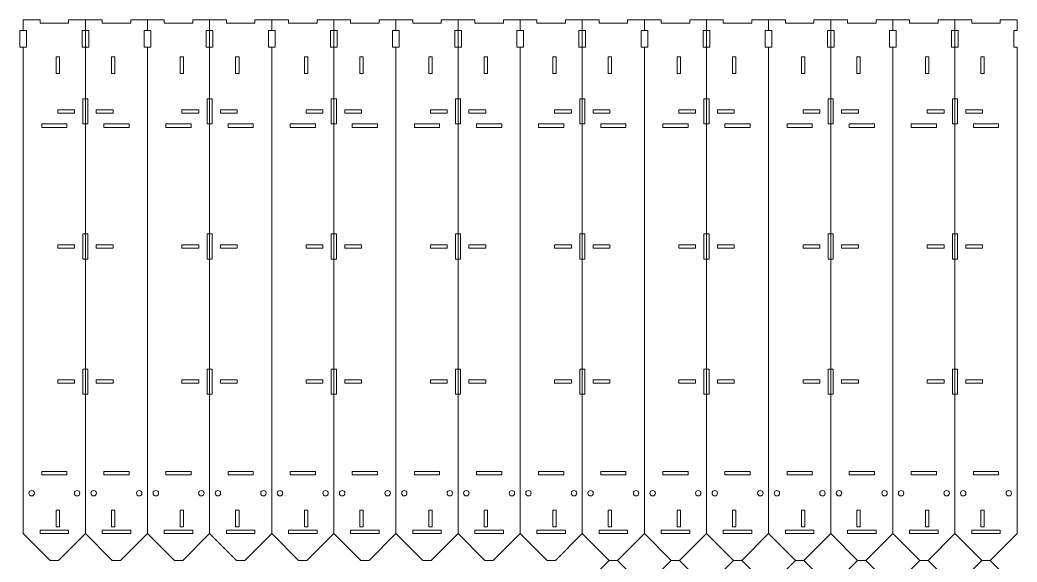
# Model space of a CAD drawing. Header units: millimetres. Extents: x -296 to 298, y -481 to 483.
# Drawn here: x -296 to 298, y 160 to 483 of the extents above; entities that cross this region are included whole.
import ezdxf

# ---------------------------------------------------------------- set-up
doc = ezdxf.new("R2010")
doc.units = ezdxf.units.MM
doc.header["$MEASUREMENT"] = 0
doc.layers.add('Layer 1', color=7, linetype='Continuous')

msp = doc.modelspace()

# ---------------------------------------------------------------- linework, layer by layer
at = {"layer": 'Layer 1', "lineweight": 9}
for points in [[(-293.6954, 482.9747), (-293.6954, 476.7247), (-295.6954, 476.7247), (-295.6954, 466.7247), (-293.6954, 466.7247)], [(282.3046, 160.9747), (298.3046, 176.9747), (298.3046, 466.7247), (296.3046, 466.7247), (296.3046, 476.7247), (298.3046, 476.7247), (298.3046, 482.9747), (288.3046, 482.9747), (288.3046, 480.9747), (271.3046, 480.9747), (271.3046, 482.9747), (261.3046, 482.9747), (251.3046, 482.9747), (251.3046, 480.9747), (234.3046, 480.9747), (234.3046, 482.9747), (224.3046, 482.9747), (214.3046, 482.9747), (214.3046, 480.9747), (197.3046, 480.9747), (197.3046, 482.9747), (187.3046, 482.9747), (177.3046, 482.9747), (177.3046, 480.9747), (160.3046, 480.9747), (160.3046, 482.9747), (150.3046, 482.9747), (140.3046, 482.9747), (140.3046, 480.9747), (123.3046, 480.9747), (123.3046, 482.9747), (113.3046, 482.9747), (103.3046, 482.9747), (103.3046, 480.9747), (86.3046, 480.9747), (86.3046, 482.9747), (76.3046, 482.9747), (66.3046, 482.9747), (66.3046, 480.9747), (49.3046, 480.9747), (49.3046, 482.9747), (39.3046, 482.9747), (29.3046, 482.9747), (29.3046, 480.9747), (12.3046, 480.9747), (12.3046, 482.9747), (2.3046, 482.9747), (-7.6954, 482.9747), (-7.6954, 480.9747), (-24.6954, 480.9747), (-24.6954, 482.9747), (-34.6954, 482.9747), (-44.6954, 482.9747), (-44.6954, 480.9747), (-61.6954, 480.9747), (-61.6954, 482.9747), (-71.6954, 482.9747), (-81.6954, 482.9747), (-81.6954, 480.9747), (-98.6954, 480.9747), (-98.6954, 482.9747), (-108.6954, 482.9747), (-118.6954, 482.9747), (-118.6954, 480.9747), (-135.6954, 480.9747), (-135.6954, 482.9747), (-145.6954, 482.9747), (-155.6954, 482.9747), (-155.6954, 480.9747), (-172.6954, 480.9747), (-172.6954, 482.9747), (-182.6954, 482.9747), (-192.6954, 482.9747), (-192.6954, 480.9747), (-209.6954, 480.9747), (-209.6954, 482.9747), (-219.6954, 482.9747), (-229.6954, 482.9747), (-229.6954, 480.9747), (-246.6954, 480.9747), (-246.6954, 482.9747), (-256.6954, 482.9747), (-266.6954, 482.9747), (-266.6954, 480.9747), (-283.6954, 480.9747), (-283.6954, 482.9747), (-293.6954, 482.9747), (-293.6954, 476.7247), (-291.6954, 476.7247), (-291.6954, 466.7247), (-293.6954, 466.7247), (-293.6954, 176.9747), (-277.6954, 160.9747), (-272.6954, 160.9747), (-256.6954, 176.9747), (-240.6954, 160.9747), (-235.6954, 160.9747), (-219.6954, 176.9747), (-203.6954, 160.9747), (-198.6954, 160.9747), (-182.6954, 176.9747), (-166.6954, 160.9747), (-161.6954, 160.9747), (-145.6954, 176.9747), (-129.6954, 160.9747), (-124.6954, 160.9747), (-108.6954, 176.9747), (-92.6954, 160.9747), (-87.6954, 160.9747), (-71.6954, 176.9747), (-55.6954, 160.9747), (-50.6954, 160.9747), (-34.6954, 176.9747), (-18.6954, 160.9747), (-13.6954, 160.9747), (2.3046, 176.9747), (18.3046, 160.9747), (23.3046, 160.9747), (39.3046, 176.9747), (55.3046, 160.9747)], [(-219.6954, 482.9747), (-219.6954, 476.7247), (-217.6954, 476.7247), (-217.6954, 466.7247), (-219.6954, 466.7247), (-219.6954, 176.9747)], [(-145.6954, 482.9747), (-145.6954, 476.7247), (-143.6954, 476.7247), (-143.6954, 466.7247), (-145.6954, 466.7247), (-145.6954, 176.9747)], [(-71.6954, 482.9747), (-71.6954, 476.7247), (-69.6954, 476.7247), (-69.6954, 466.7247), (-71.6954, 466.7247), (-71.6954, 176.9747)], [(2.3046, 482.9747), (2.3046, 476.7247), (4.3046, 476.7247), (4.3046, 466.7247), (2.3046, 466.7247), (2.3046, 176.9747)], [(76.3046, 482.9747), (76.3046, 476.7247), (78.3046, 476.7247), (78.3046, 466.7247), (76.3046, 466.7247), (76.3046, 176.9747)], [(150.3046, 482.9747), (150.3046, 476.7247), (152.3046, 476.7247), (152.3046, 466.7247), (150.3046, 466.7247), (150.3046, 176.9747)], [(224.3046, 482.9747), (224.3046, 476.7247), (226.3046, 476.7247), (226.3046, 466.7247), (224.3046, 466.7247), (224.3046, 176.9747)], [(92.3046, 160.9747), (76.3046, 176.9747), (60.3046, 160.9747)], [(97.3046, 160.9747), (113.3046, 176.9747), (129.3046, 160.9747)], [(166.3046, 160.9747), (150.3046, 176.9747), (134.3046, 160.9747)], [(171.3046, 160.9747), (187.3046, 176.9747), (203.3046, 160.9747)], [(240.3046, 160.9747), (224.3046, 176.9747), (208.3046, 160.9747)], [(245.3046, 160.9747), (261.3046, 176.9747), (277.3046, 160.9747)], [(39.3046, 144.9747), (55.3046, 160.9747), (60.3046, 160.9747), (76.3046, 144.9747), (92.3046, 160.9747), (97.3046, 160.9747), (113.3046, 144.9747), (129.3046, 160.9747), (134.3046, 160.9747), (150.3046, 144.9747), (166.3046, 160.9747), (171.3046, 160.9747), (187.3046, 144.9747), (203.3046, 160.9747), (208.3046, 160.9747), (224.3046, 144.9747), (240.3046, 160.9747), (245.3046, 160.9747), (261.3046, 144.9747), (277.3046, 160.9747), (282.3046, 160.9747), (298.3046, 144.9747)]]:
    msp.add_lwpolyline(points, dxfattribs=at)
at = {"layer": 'Layer 1', "color": 250, "lineweight": 18}
for points in [[(-256.6954, 176.9747), (-256.6954, 482.9747)], [(-182.6954, 176.9747), (-182.6954, 482.9747)], [(-108.6954, 176.9747), (-108.6954, 482.9747)], [(-34.6954, 176.9747), (-34.6954, 482.9747)], [(39.3046, 176.9747), (39.3046, 482.9747)], [(113.3046, 176.9747), (113.3046, 482.9747)], [(187.3046, 176.9747), (187.3046, 482.9747)], [(261.3046, 176.9747), (261.3046, 482.9747)]]:
    msp.add_lwpolyline(points, dxfattribs=at)
at = {"layer": 'Layer 1', "color": 240, "lineweight": 9}
for points in [[(-254.6954, 466.7247), (-254.6954, 476.7247), (-256.6954, 476.7247), (-258.6954, 476.7247), (-258.6954, 466.7247), (-256.6954, 466.7247), (-254.6954, 466.7247)], [(-219.6954, 476.7247), (-221.6954, 476.7247), (-221.6954, 466.7247), (-219.6954, 466.7247)], [(-180.6954, 466.7247), (-180.6954, 476.7247), (-182.6954, 476.7247), (-184.6954, 476.7247), (-184.6954, 466.7247), (-182.6954, 466.7247), (-180.6954, 466.7247)], [(-145.6954, 476.7247), (-147.6954, 476.7247), (-147.6954, 466.7247), (-145.6954, 466.7247)], [(-106.6954, 466.7247), (-106.6954, 476.7247), (-108.6954, 476.7247), (-110.6954, 476.7247), (-110.6954, 466.7247), (-108.6954, 466.7247), (-106.6954, 466.7247)], [(-71.6954, 476.7247), (-73.6954, 476.7247), (-73.6954, 466.7247), (-71.6954, 466.7247)], [(-32.6954, 466.7247), (-32.6954, 476.7247), (-34.6954, 476.7247), (-36.6954, 476.7247), (-36.6954, 466.7247), (-34.6954, 466.7247), (-32.6954, 466.7247)], [(2.3046, 476.7247), (0.3046, 476.7247), (0.3046, 466.7247), (2.3046, 466.7247)], [(41.3046, 466.7247), (41.3046, 476.7247), (39.3046, 476.7247), (37.3046, 476.7247), (37.3046, 466.7247), (39.3046, 466.7247), (41.3046, 466.7247)], [(76.3046, 476.7247), (74.3046, 476.7247), (74.3046, 466.7247), (76.3046, 466.7247)], [(115.3046, 466.7247), (115.3046, 476.7247), (113.3046, 476.7247), (111.3046, 476.7247), (111.3046, 466.7247), (113.3046, 466.7247), (115.3046, 466.7247)], [(150.3046, 476.7247), (148.3046, 476.7247), (148.3046, 466.7247), (150.3046, 466.7247)], [(189.3046, 466.7247), (189.3046, 476.7247), (187.3046, 476.7247), (185.3046, 476.7247), (185.3046, 466.7247), (187.3046, 466.7247), (189.3046, 466.7247)], [(224.3046, 476.7247), (222.3046, 476.7247), (222.3046, 466.7247), (224.3046, 466.7247)], [(263.3046, 466.7247), (263.3046, 476.7247), (261.3046, 476.7247), (259.3046, 476.7247), (259.3046, 466.7247), (261.3046, 466.7247), (263.3046, 466.7247)], [(-274.1954, 450.9747), (-274.1954, 460.9747), (-272.1954, 460.9747), (-272.1954, 450.9747), (-274.1954, 450.9747)], [(-239.1954, 450.9747), (-239.1954, 460.9747), (-241.1954, 460.9747), (-241.1954, 450.9747), (-239.1954, 450.9747)], [(-200.1954, 450.9747), (-200.1954, 460.9747), (-198.1954, 460.9747), (-198.1954, 450.9747), (-200.1954, 450.9747)], [(-165.1954, 450.9747), (-165.1954, 460.9747), (-167.1954, 460.9747), (-167.1954, 450.9747), (-165.1954, 450.9747)], [(-126.1954, 450.9747), (-126.1954, 460.9747), (-124.1954, 460.9747), (-124.1954, 450.9747), (-126.1954, 450.9747)], [(-91.1954, 450.9747), (-91.1954, 460.9747), (-93.1954, 460.9747), (-93.1954, 450.9747), (-91.1954, 450.9747)], [(-52.1954, 450.9747), (-52.1954, 460.9747), (-50.1954, 460.9747), (-50.1954, 450.9747), (-52.1954, 450.9747)], [(-17.1954, 450.9747), (-17.1954, 460.9747), (-19.1954, 460.9747), (-19.1954, 450.9747), (-17.1954, 450.9747)], [(21.8046, 450.9747), (21.8046, 460.9747), (23.8046, 460.9747), (23.8046, 450.9747), (21.8046, 450.9747)], [(56.8046, 450.9747), (56.8046, 460.9747), (54.8046, 460.9747), (54.8046, 450.9747), (56.8046, 450.9747)], [(95.8046, 450.9747), (95.8046, 460.9747), (97.8046, 460.9747), (97.8046, 450.9747), (95.8046, 450.9747)], [(130.8046, 450.9747), (130.8046, 460.9747), (128.8046, 460.9747), (128.8046, 450.9747), (130.8046, 450.9747)], [(169.8046, 450.9747), (169.8046, 460.9747), (171.8046, 460.9747), (171.8046, 450.9747), (169.8046, 450.9747)], [(204.8046, 450.9747), (204.8046, 460.9747), (202.8046, 460.9747), (202.8046, 450.9747), (204.8046, 450.9747)], [(243.8046, 450.9747), (243.8046, 460.9747), (245.8046, 460.9747), (245.8046, 450.9747), (243.8046, 450.9747)], [(278.8046, 450.9747), (278.8046, 460.9747), (276.8046, 460.9747), (276.8046, 450.9747), (278.8046, 450.9747)], [(-255.1954, 420.9747), (-256.6954, 420.9747), (-258.1954, 420.9747), (-258.1954, 435.9747), (-256.6954, 435.9747), (-255.1954, 435.9747), (-255.1954, 420.9747)], [(-181.1954, 420.9747), (-182.6954, 420.9747), (-184.1954, 420.9747), (-184.1954, 435.9747), (-182.6954, 435.9747), (-181.1954, 435.9747), (-181.1954, 420.9747)], [(-107.1954, 420.9747), (-108.6954, 420.9747), (-110.1954, 420.9747), (-110.1954, 435.9747), (-108.6954, 435.9747), (-107.1954, 435.9747), (-107.1954, 420.9747)], [(-33.1954, 420.9747), (-34.6954, 420.9747), (-36.1954, 420.9747), (-36.1954, 435.9747), (-34.6954, 435.9747), (-33.1954, 435.9747), (-33.1954, 420.9747)], [(40.8046, 420.9747), (39.3046, 420.9747), (37.8046, 420.9747), (37.8046, 435.9747), (39.3046, 435.9747), (40.8046, 435.9747), (40.8046, 420.9747)], [(114.8046, 420.9747), (113.3046, 420.9747), (111.8046, 420.9747), (111.8046, 435.9747), (113.3046, 435.9747), (114.8046, 435.9747), (114.8046, 420.9747)], [(188.8046, 420.9747), (187.3046, 420.9747), (185.8046, 420.9747), (185.8046, 435.9747), (187.3046, 435.9747), (188.8046, 435.9747), (188.8046, 420.9747)], [(262.8046, 420.9747), (261.3046, 420.9747), (259.8046, 420.9747), (259.8046, 435.9747), (261.3046, 435.9747), (262.8046, 435.9747), (262.8046, 420.9747)], [(-273.1954, 427.4747), (-273.1954, 429.4747), (-263.1954, 429.4747), (-263.1954, 427.4747), (-273.1954, 427.4747)], [(-240.1954, 427.4747), (-240.1954, 429.4747), (-250.1954, 429.4747), (-250.1954, 427.4747), (-240.1954, 427.4747)], [(-199.1954, 427.4747), (-199.1954, 429.4747), (-189.1954, 429.4747), (-189.1954, 427.4747), (-199.1954, 427.4747)], [(-166.1954, 427.4747), (-166.1954, 429.4747), (-176.1954, 429.4747), (-176.1954, 427.4747), (-166.1954, 427.4747)], [(-125.1954, 427.4747), (-125.1954, 429.4747), (-115.1954, 429.4747), (-115.1954, 427.4747), (-125.1954, 427.4747)], [(-92.1954, 427.4747), (-92.1954, 429.4747), (-102.1954, 429.4747), (-102.1954, 427.4747), (-92.1954, 427.4747)], [(-51.1954, 427.4747), (-51.1954, 429.4747), (-41.1954, 429.4747), (-41.1954, 427.4747), (-51.1954, 427.4747)], [(-18.1954, 427.4747), (-18.1954, 429.4747), (-28.1954, 429.4747), (-28.1954, 427.4747), (-18.1954, 427.4747)], [(22.8046, 427.4747), (22.8046, 429.4747), (32.8046, 429.4747), (32.8046, 427.4747), (22.8046, 427.4747)], [(55.8046, 427.4747), (55.8046, 429.4747), (45.8046, 429.4747), (45.8046, 427.4747), (55.8046, 427.4747)], [(96.8046, 427.4747), (96.8046, 429.4747), (106.8046, 429.4747), (106.8046, 427.4747), (96.8046, 427.4747)], [(129.8046, 427.4747), (129.8046, 429.4747), (119.8046, 429.4747), (119.8046, 427.4747), (129.8046, 427.4747)], [(170.8046, 427.4747), (170.8046, 429.4747), (180.8046, 429.4747), (180.8046, 427.4747), (170.8046, 427.4747)], [(203.8046, 427.4747), (203.8046, 429.4747), (193.8046, 429.4747), (193.8046, 427.4747), (203.8046, 427.4747)], [(244.8046, 427.4747), (244.8046, 429.4747), (254.8046, 429.4747), (254.8046, 427.4747), (244.8046, 427.4747)], [(277.8046, 427.4747), (277.8046, 429.4747), (267.8046, 429.4747), (267.8046, 427.4747), (277.8046, 427.4747)], [(-282.6954, 420.9747), (-267.6954, 420.9747), (-267.6954, 418.9747), (-282.6954, 418.9747), (-282.6954, 420.9747)], [(-230.6954, 420.9747), (-245.6954, 420.9747), (-245.6954, 418.9747), (-230.6954, 418.9747), (-230.6954, 420.9747)], [(-208.6954, 420.9747), (-193.6954, 420.9747), (-193.6954, 418.9747), (-208.6954, 418.9747), (-208.6954, 420.9747)], [(-156.6954, 420.9747), (-171.6954, 420.9747), (-171.6954, 418.9747), (-156.6954, 418.9747), (-156.6954, 420.9747)], [(-134.6954, 420.9747), (-119.6954, 420.9747), (-119.6954, 418.9747), (-134.6954, 418.9747), (-134.6954, 420.9747)], [(-82.6954, 420.9747), (-97.6954, 420.9747), (-97.6954, 418.9747), (-82.6954, 418.9747), (-82.6954, 420.9747)], [(-60.6954, 420.9747), (-45.6954, 420.9747), (-45.6954, 418.9747), (-60.6954, 418.9747), (-60.6954, 420.9747)], [(-8.6954, 420.9747), (-23.6954, 420.9747), (-23.6954, 418.9747), (-8.6954, 418.9747), (-8.6954, 420.9747)], [(13.3046, 420.9747), (28.3046, 420.9747), (28.3046, 418.9747), (13.3046, 418.9747), (13.3046, 420.9747)], [(65.3046, 420.9747), (50.3046, 420.9747), (50.3046, 418.9747), (65.3046, 418.9747), (65.3046, 420.9747)], [(87.3046, 420.9747), (102.3046, 420.9747), (102.3046, 418.9747), (87.3046, 418.9747), (87.3046, 420.9747)], [(139.3046, 420.9747), (124.3046, 420.9747), (124.3046, 418.9747), (139.3046, 418.9747), (139.3046, 420.9747)], [(161.3046, 420.9747), (176.3046, 420.9747), (176.3046, 418.9747), (161.3046, 418.9747), (161.3046, 420.9747)], [(213.3046, 420.9747), (198.3046, 420.9747), (198.3046, 418.9747), (213.3046, 418.9747), (213.3046, 420.9747)], [(235.3046, 420.9747), (250.3046, 420.9747), (250.3046, 418.9747), (235.3046, 418.9747), (235.3046, 420.9747)], [(287.3046, 420.9747), (272.3046, 420.9747), (272.3046, 418.9747), (287.3046, 418.9747), (287.3046, 420.9747)], [(-255.1954, 355.4747), (-256.6954, 355.4747), (-258.1954, 355.4747), (-258.1954, 340.4747), (-256.6954, 340.4747), (-255.1954, 340.4747), (-255.1954, 355.4747)], [(-181.1954, 355.4747), (-182.6954, 355.4747), (-184.1954, 355.4747), (-184.1954, 340.4747), (-182.6954, 340.4747), (-181.1954, 340.4747), (-181.1954, 355.4747)], [(-107.1954, 355.4747), (-108.6954, 355.4747), (-110.1954, 355.4747), (-110.1954, 340.4747), (-108.6954, 340.4747), (-107.1954, 340.4747), (-107.1954, 355.4747)], [(-33.1954, 355.4747), (-34.6954, 355.4747), (-36.1954, 355.4747), (-36.1954, 340.4747), (-34.6954, 340.4747), (-33.1954, 340.4747), (-33.1954, 355.4747)], [(40.8046, 355.4747), (39.3046, 355.4747), (37.8046, 355.4747), (37.8046, 340.4747), (39.3046, 340.4747), (40.8046, 340.4747), (40.8046, 355.4747)], [(114.8046, 355.4747), (113.3046, 355.4747), (111.8046, 355.4747), (111.8046, 340.4747), (113.3046, 340.4747), (114.8046, 340.4747), (114.8046, 355.4747)], [(188.8046, 355.4747), (187.3046, 355.4747), (185.8046, 355.4747), (185.8046, 340.4747), (187.3046, 340.4747), (188.8046, 340.4747), (188.8046, 355.4747)], [(262.8046, 355.4747), (261.3046, 355.4747), (259.8046, 355.4747), (259.8046, 340.4747), (261.3046, 340.4747), (262.8046, 340.4747), (262.8046, 355.4747)], [(-273.1954, 346.9747), (-263.1954, 346.9747), (-263.1954, 348.9747), (-273.1954, 348.9747), (-273.1954, 346.9747)], [(-240.1954, 346.9747), (-250.1954, 346.9747), (-250.1954, 348.9747), (-240.1954, 348.9747), (-240.1954, 346.9747)], [(-199.1954, 346.9747), (-189.1954, 346.9747), (-189.1954, 348.9747), (-199.1954, 348.9747), (-199.1954, 346.9747)], [(-166.1954, 346.9747), (-176.1954, 346.9747), (-176.1954, 348.9747), (-166.1954, 348.9747), (-166.1954, 346.9747)], [(-125.1954, 346.9747), (-115.1954, 346.9747), (-115.1954, 348.9747), (-125.1954, 348.9747), (-125.1954, 346.9747)], [(-92.1954, 346.9747), (-102.1954, 346.9747), (-102.1954, 348.9747), (-92.1954, 348.9747), (-92.1954, 346.9747)], [(-51.1954, 346.9747), (-41.1954, 346.9747), (-41.1954, 348.9747), (-51.1954, 348.9747), (-51.1954, 346.9747)], [(-18.1954, 346.9747), (-28.1954, 346.9747), (-28.1954, 348.9747), (-18.1954, 348.9747), (-18.1954, 346.9747)], [(22.8046, 346.9747), (32.8046, 346.9747), (32.8046, 348.9747), (22.8046, 348.9747), (22.8046, 346.9747)], [(55.8046, 346.9747), (45.8046, 346.9747), (45.8046, 348.9747), (55.8046, 348.9747), (55.8046, 346.9747)], [(96.8046, 346.9747), (106.8046, 346.9747), (106.8046, 348.9747), (96.8046, 348.9747), (96.8046, 346.9747)], [(129.8046, 346.9747), (119.8046, 346.9747), (119.8046, 348.9747), (129.8046, 348.9747), (129.8046, 346.9747)], [(170.8046, 346.9747), (180.8046, 346.9747), (180.8046, 348.9747), (170.8046, 348.9747), (170.8046, 346.9747)], [(203.8046, 346.9747), (193.8046, 346.9747), (193.8046, 348.9747), (203.8046, 348.9747), (203.8046, 346.9747)], [(244.8046, 346.9747), (254.8046, 346.9747), (254.8046, 348.9747), (244.8046, 348.9747), (244.8046, 346.9747)], [(277.8046, 346.9747), (267.8046, 346.9747), (267.8046, 348.9747), (277.8046, 348.9747), (277.8046, 346.9747)], [(-255.1954, 259.9747), (-255.1954, 274.9747), (-256.6954, 274.9747), (-258.1954, 274.9747), (-258.1954, 259.9747), (-256.6954, 259.9747), (-255.1954, 259.9747)], [(-181.1954, 259.9747), (-181.1954, 274.9747), (-182.6954, 274.9747), (-184.1954, 274.9747), (-184.1954, 259.9747), (-182.6954, 259.9747), (-181.1954, 259.9747)], [(-107.1954, 259.9747), (-107.1954, 274.9747), (-108.6954, 274.9747), (-110.1954, 274.9747), (-110.1954, 259.9747), (-108.6954, 259.9747), (-107.1954, 259.9747)], [(-33.1954, 259.9747), (-33.1954, 274.9747), (-34.6954, 274.9747), (-36.1954, 274.9747), (-36.1954, 259.9747), (-34.6954, 259.9747), (-33.1954, 259.9747)], [(40.8046, 259.9747), (40.8046, 274.9747), (39.3046, 274.9747), (37.8046, 274.9747), (37.8046, 259.9747), (39.3046, 259.9747), (40.8046, 259.9747)], [(114.8046, 259.9747), (114.8046, 274.9747), (113.3046, 274.9747), (111.8046, 274.9747), (111.8046, 259.9747), (113.3046, 259.9747), (114.8046, 259.9747)], [(188.8046, 259.9747), (188.8046, 274.9747), (187.3046, 274.9747), (185.8046, 274.9747), (185.8046, 259.9747), (187.3046, 259.9747), (188.8046, 259.9747)], [(262.8046, 259.9747), (262.8046, 274.9747), (261.3046, 274.9747), (259.8046, 274.9747), (259.8046, 259.9747), (261.3046, 259.9747), (262.8046, 259.9747)], [(-273.1954, 266.4747), (-273.1954, 268.4747), (-263.1954, 268.4747), (-263.1954, 266.4747), (-273.1954, 266.4747)], [(-240.1954, 266.4747), (-240.1954, 268.4747), (-250.1954, 268.4747), (-250.1954, 266.4747), (-240.1954, 266.4747)], [(-199.1954, 266.4747), (-199.1954, 268.4747), (-189.1954, 268.4747), (-189.1954, 266.4747), (-199.1954, 266.4747)], [(-166.1954, 266.4747), (-166.1954, 268.4747), (-176.1954, 268.4747), (-176.1954, 266.4747), (-166.1954, 266.4747)], [(-125.1954, 266.4747), (-125.1954, 268.4747), (-115.1954, 268.4747), (-115.1954, 266.4747), (-125.1954, 266.4747)], [(-92.1954, 266.4747), (-92.1954, 268.4747), (-102.1954, 268.4747), (-102.1954, 266.4747), (-92.1954, 266.4747)], [(-51.1954, 266.4747), (-51.1954, 268.4747), (-41.1954, 268.4747), (-41.1954, 266.4747), (-51.1954, 266.4747)], [(-18.1954, 266.4747), (-18.1954, 268.4747), (-28.1954, 268.4747), (-28.1954, 266.4747), (-18.1954, 266.4747)], [(22.8046, 266.4747), (22.8046, 268.4747), (32.8046, 268.4747), (32.8046, 266.4747), (22.8046, 266.4747)], [(55.8046, 266.4747), (55.8046, 268.4747), (45.8046, 268.4747), (45.8046, 266.4747), (55.8046, 266.4747)], [(96.8046, 266.4747), (96.8046, 268.4747), (106.8046, 268.4747), (106.8046, 266.4747), (96.8046, 266.4747)], [(129.8046, 266.4747), (129.8046, 268.4747), (119.8046, 268.4747), (119.8046, 266.4747), (129.8046, 266.4747)], [(170.8046, 266.4747), (170.8046, 268.4747), (180.8046, 268.4747), (180.8046, 266.4747), (170.8046, 266.4747)], [(203.8046, 266.4747), (203.8046, 268.4747), (193.8046, 268.4747), (193.8046, 266.4747), (203.8046, 266.4747)], [(244.8046, 266.4747), (244.8046, 268.4747), (254.8046, 268.4747), (254.8046, 266.4747), (244.8046, 266.4747)], [(277.8046, 266.4747), (277.8046, 268.4747), (267.8046, 268.4747), (267.8046, 266.4747), (277.8046, 266.4747)], [(-267.6954, 211.9747), (-282.6954, 211.9747), (-282.6954, 213.9747), (-267.6954, 213.9747), (-267.6954, 211.9747)], [(-245.6954, 211.9747), (-230.6954, 211.9747), (-230.6954, 213.9747), (-245.6954, 213.9747), (-245.6954, 211.9747)], [(-193.6954, 211.9747), (-208.6954, 211.9747), (-208.6954, 213.9747), (-193.6954, 213.9747), (-193.6954, 211.9747)], [(-171.6954, 211.9747), (-156.6954, 211.9747), (-156.6954, 213.9747), (-171.6954, 213.9747), (-171.6954, 211.9747)], [(-119.6954, 211.9747), (-134.6954, 211.9747), (-134.6954, 213.9747), (-119.6954, 213.9747), (-119.6954, 211.9747)], [(-97.6954, 211.9747), (-82.6954, 211.9747), (-82.6954, 213.9747), (-97.6954, 213.9747), (-97.6954, 211.9747)], [(-45.6954, 211.9747), (-60.6954, 211.9747), (-60.6954, 213.9747), (-45.6954, 213.9747), (-45.6954, 211.9747)], [(-23.6954, 211.9747), (-8.6954, 211.9747), (-8.6954, 213.9747), (-23.6954, 213.9747), (-23.6954, 211.9747)], [(28.3046, 211.9747), (13.3046, 211.9747), (13.3046, 213.9747), (28.3046, 213.9747), (28.3046, 211.9747)], [(50.3046, 211.9747), (65.3046, 211.9747), (65.3046, 213.9747), (50.3046, 213.9747), (50.3046, 211.9747)], [(102.3046, 211.9747), (87.3046, 211.9747), (87.3046, 213.9747), (102.3046, 213.9747), (102.3046, 211.9747)], [(124.3046, 211.9747), (139.3046, 211.9747), (139.3046, 213.9747), (124.3046, 213.9747), (124.3046, 211.9747)], [(176.3046, 211.9747), (161.3046, 211.9747), (161.3046, 213.9747), (176.3046, 213.9747), (176.3046, 211.9747)], [(198.3046, 211.9747), (213.3046, 211.9747), (213.3046, 213.9747), (198.3046, 213.9747), (198.3046, 211.9747)], [(250.3046, 211.9747), (235.3046, 211.9747), (235.3046, 213.9747), (250.3046, 213.9747), (250.3046, 211.9747)], [(272.3046, 211.9747), (287.3046, 211.9747), (287.3046, 213.9747), (272.3046, 213.9747), (272.3046, 211.9747)], [(-274.1954, 180.9747), (-274.1954, 190.9747), (-272.1954, 190.9747), (-272.1954, 180.9747), (-274.1954, 180.9747)], [(-239.1954, 180.9747), (-239.1954, 190.9747), (-241.1954, 190.9747), (-241.1954, 180.9747), (-239.1954, 180.9747)], [(-200.1954, 180.9747), (-200.1954, 190.9747), (-198.1954, 190.9747), (-198.1954, 180.9747), (-200.1954, 180.9747)], [(-165.1954, 180.9747), (-165.1954, 190.9747), (-167.1954, 190.9747), (-167.1954, 180.9747), (-165.1954, 180.9747)], [(-126.1954, 180.9747), (-126.1954, 190.9747), (-124.1954, 190.9747), (-124.1954, 180.9747), (-126.1954, 180.9747)], [(-91.1954, 180.9747), (-91.1954, 190.9747), (-93.1954, 190.9747), (-93.1954, 180.9747), (-91.1954, 180.9747)], [(-52.1954, 180.9747), (-52.1954, 190.9747), (-50.1954, 190.9747), (-50.1954, 180.9747), (-52.1954, 180.9747)], [(-17.1954, 180.9747), (-17.1954, 190.9747), (-19.1954, 190.9747), (-19.1954, 180.9747), (-17.1954, 180.9747)], [(21.8046, 180.9747), (21.8046, 190.9747), (23.8046, 190.9747), (23.8046, 180.9747), (21.8046, 180.9747)], [(56.8046, 180.9747), (56.8046, 190.9747), (54.8046, 190.9747), (54.8046, 180.9747), (56.8046, 180.9747)], [(95.8046, 180.9747), (95.8046, 190.9747), (97.8046, 190.9747), (97.8046, 180.9747), (95.8046, 180.9747)], [(130.8046, 180.9747), (130.8046, 190.9747), (128.8046, 190.9747), (128.8046, 180.9747), (130.8046, 180.9747)], [(169.8046, 180.9747), (169.8046, 190.9747), (171.8046, 190.9747), (171.8046, 180.9747), (169.8046, 180.9747)], [(204.8046, 180.9747), (204.8046, 190.9747), (202.8046, 190.9747), (202.8046, 180.9747), (204.8046, 180.9747)], [(243.8046, 180.9747), (243.8046, 190.9747), (245.8046, 190.9747), (245.8046, 180.9747), (243.8046, 180.9747)], [(278.8046, 180.9747), (278.8046, 190.9747), (276.8046, 190.9747), (276.8046, 180.9747), (278.8046, 180.9747)], [(-283.6954, 178.9747), (-283.6954, 176.9747), (-266.6954, 176.9747), (-266.6954, 178.9747), (-283.6954, 178.9747)], [(-229.6954, 178.9747), (-229.6954, 176.9747), (-246.6954, 176.9747), (-246.6954, 178.9747), (-229.6954, 178.9747)], [(-209.6954, 178.9747), (-209.6954, 176.9747), (-192.6954, 176.9747), (-192.6954, 178.9747), (-209.6954, 178.9747)], [(-155.6954, 178.9747), (-155.6954, 176.9747), (-172.6954, 176.9747), (-172.6954, 178.9747), (-155.6954, 178.9747)], [(-135.6954, 178.9747), (-135.6954, 176.9747), (-118.6954, 176.9747), (-118.6954, 178.9747), (-135.6954, 178.9747)], [(-81.6954, 178.9747), (-81.6954, 176.9747), (-98.6954, 176.9747), (-98.6954, 178.9747), (-81.6954, 178.9747)], [(-61.6954, 178.9747), (-61.6954, 176.9747), (-44.6954, 176.9747), (-44.6954, 178.9747), (-61.6954, 178.9747)], [(-7.6954, 178.9747), (-7.6954, 176.9747), (-24.6954, 176.9747), (-24.6954, 178.9747), (-7.6954, 178.9747)], [(12.3046, 178.9747), (12.3046, 176.9747), (29.3046, 176.9747), (29.3046, 178.9747), (12.3046, 178.9747)], [(66.3046, 178.9747), (66.3046, 176.9747), (49.3046, 176.9747), (49.3046, 178.9747), (66.3046, 178.9747)], [(86.3046, 178.9747), (86.3046, 176.9747), (103.3046, 176.9747), (103.3046, 178.9747), (86.3046, 178.9747)], [(140.3046, 178.9747), (140.3046, 176.9747), (123.3046, 176.9747), (123.3046, 178.9747), (140.3046, 178.9747)], [(160.3046, 178.9747), (160.3046, 176.9747), (177.3046, 176.9747), (177.3046, 178.9747), (160.3046, 178.9747)], [(214.3046, 178.9747), (214.3046, 176.9747), (197.3046, 176.9747), (197.3046, 178.9747), (214.3046, 178.9747)], [(234.3046, 178.9747), (234.3046, 176.9747), (251.3046, 176.9747), (251.3046, 178.9747), (234.3046, 178.9747)], [(288.3046, 178.9747), (288.3046, 176.9747), (271.3046, 176.9747), (271.3046, 178.9747), (288.3046, 178.9747)]]:
    msp.add_lwpolyline(points, dxfattribs=at)
for points in [[(-288.7471, 199.3733), (-289.6445, 199.3733), (-290.3721, 200.1009), (-290.3721, 200.9983), (-290.3721, 201.8958), (-289.6445, 202.6233), (-288.7471, 202.6233), (-287.8496, 202.6233), (-287.1221, 201.8958), (-287.1221, 200.9983), (-287.1221, 200.1009), (-287.8496, 199.3733), (-288.7471, 199.3733)], [(-261.6437, 199.3733), (-262.5412, 199.3733), (-263.2687, 200.1009), (-263.2687, 200.9983), (-263.2687, 201.8958), (-262.5412, 202.6233), (-261.6437, 202.6233), (-260.7463, 202.6233), (-260.0187, 201.8958), (-260.0187, 200.9983), (-260.0187, 200.1009), (-260.7463, 199.3733), (-261.6437, 199.3733)], [(-251.7471, 199.3733), (-250.8496, 199.3733), (-250.1221, 200.1009), (-250.1221, 200.9983), (-250.1221, 201.8958), (-250.8496, 202.6233), (-251.7471, 202.6233), (-252.6445, 202.6233), (-253.3721, 201.8958), (-253.3721, 200.9983), (-253.3721, 200.1009), (-252.6445, 199.3733), (-251.7471, 199.3733)], [(-224.6437, 199.3733), (-223.7463, 199.3733), (-223.0187, 200.1009), (-223.0187, 200.9983), (-223.0187, 201.8958), (-223.7463, 202.6233), (-224.6437, 202.6233), (-225.5412, 202.6233), (-226.2687, 201.8958), (-226.2687, 200.9983), (-226.2687, 200.1009), (-225.5412, 199.3733), (-224.6437, 199.3733)], [(-214.7471, 199.3733), (-215.6445, 199.3733), (-216.3721, 200.1009), (-216.3721, 200.9983), (-216.3721, 201.8958), (-215.6445, 202.6233), (-214.7471, 202.6233), (-213.8496, 202.6233), (-213.1221, 201.8958), (-213.1221, 200.9983), (-213.1221, 200.1009), (-213.8496, 199.3733), (-214.7471, 199.3733)], [(-187.6437, 199.3733), (-188.5412, 199.3733), (-189.2687, 200.1009), (-189.2687, 200.9983), (-189.2687, 201.8958), (-188.5412, 202.6233), (-187.6437, 202.6233), (-186.7463, 202.6233), (-186.0187, 201.8958), (-186.0187, 200.9983), (-186.0187, 200.1009), (-186.7463, 199.3733), (-187.6437, 199.3733)], [(-177.7471, 199.3733), (-176.8496, 199.3733), (-176.1221, 200.1009), (-176.1221, 200.9983), (-176.1221, 201.8958), (-176.8496, 202.6233), (-177.7471, 202.6233), (-178.6445, 202.6233), (-179.3721, 201.8958), (-179.3721, 200.9983), (-179.3721, 200.1009), (-178.6445, 199.3733), (-177.7471, 199.3733)], [(-150.6437, 199.3733), (-149.7463, 199.3733), (-149.0187, 200.1009), (-149.0187, 200.9983), (-149.0187, 201.8958), (-149.7463, 202.6233), (-150.6437, 202.6233), (-151.5412, 202.6233), (-152.2687, 201.8958), (-152.2687, 200.9983), (-152.2687, 200.1009), (-151.5412, 199.3733), (-150.6437, 199.3733)], [(-140.7471, 199.3733), (-141.6445, 199.3733), (-142.3721, 200.1009), (-142.3721, 200.9983), (-142.3721, 201.8958), (-141.6445, 202.6233), (-140.7471, 202.6233), (-139.8496, 202.6233), (-139.1221, 201.8958), (-139.1221, 200.9983), (-139.1221, 200.1009), (-139.8496, 199.3733), (-140.7471, 199.3733)], [(-113.6437, 199.3733), (-114.5412, 199.3733), (-115.2687, 200.1009), (-115.2687, 200.9983), (-115.2687, 201.8958), (-114.5412, 202.6233), (-113.6437, 202.6233), (-112.7463, 202.6233), (-112.0187, 201.8958), (-112.0187, 200.9983), (-112.0187, 200.1009), (-112.7463, 199.3733), (-113.6437, 199.3733)], [(-103.7471, 199.3733), (-102.8496, 199.3733), (-102.1221, 200.1009), (-102.1221, 200.9983), (-102.1221, 201.8958), (-102.8496, 202.6233), (-103.7471, 202.6233), (-104.6445, 202.6233), (-105.3721, 201.8958), (-105.3721, 200.9983), (-105.3721, 200.1009), (-104.6445, 199.3733), (-103.7471, 199.3733)], [(-76.6437, 199.3733), (-75.7463, 199.3733), (-75.0187, 200.1009), (-75.0187, 200.9983), (-75.0187, 201.8958), (-75.7463, 202.6233), (-76.6437, 202.6233), (-77.5412, 202.6233), (-78.2687, 201.8958), (-78.2687, 200.9983), (-78.2687, 200.1009), (-77.5412, 199.3733), (-76.6437, 199.3733)], [(-66.7471, 199.3733), (-67.6445, 199.3733), (-68.3721, 200.1009), (-68.3721, 200.9983), (-68.3721, 201.8958), (-67.6445, 202.6233), (-66.7471, 202.6233), (-65.8496, 202.6233), (-65.1221, 201.8958), (-65.1221, 200.9983), (-65.1221, 200.1009), (-65.8496, 199.3733), (-66.7471, 199.3733)], [(-39.6437, 199.3733), (-40.5412, 199.3733), (-41.2687, 200.1009), (-41.2687, 200.9983), (-41.2687, 201.8958), (-40.5412, 202.6233), (-39.6437, 202.6233), (-38.7463, 202.6233), (-38.0187, 201.8958), (-38.0187, 200.9983), (-38.0187, 200.1009), (-38.7463, 199.3733), (-39.6437, 199.3733)], [(-29.7471, 199.3733), (-28.8496, 199.3733), (-28.1221, 200.1009), (-28.1221, 200.9983), (-28.1221, 201.8958), (-28.8496, 202.6233), (-29.7471, 202.6233), (-30.6445, 202.6233), (-31.3721, 201.8958), (-31.3721, 200.9983), (-31.3721, 200.1009), (-30.6445, 199.3733), (-29.7471, 199.3733)], [(-2.6437, 199.3733), (-1.7463, 199.3733), (-1.0187, 200.1009), (-1.0187, 200.9983), (-1.0187, 201.8958), (-1.7463, 202.6233), (-2.6437, 202.6233), (-3.5412, 202.6233), (-4.2687, 201.8958), (-4.2687, 200.9983), (-4.2687, 200.1009), (-3.5412, 199.3733), (-2.6437, 199.3733)], [(7.2529, 199.3733), (6.3555, 199.3733), (5.6279, 200.1009), (5.6279, 200.9983), (5.6279, 201.8958), (6.3555, 202.6233), (7.2529, 202.6233), (8.1504, 202.6233), (8.8779, 201.8958), (8.8779, 200.9983), (8.8779, 200.1009), (8.1504, 199.3733), (7.2529, 199.3733)], [(34.3563, 199.3733), (33.4588, 199.3733), (32.7313, 200.1009), (32.7313, 200.9983), (32.7313, 201.8958), (33.4588, 202.6233), (34.3563, 202.6233), (35.2537, 202.6233), (35.9813, 201.8958), (35.9813, 200.9983), (35.9813, 200.1009), (35.2537, 199.3733), (34.3563, 199.3733)], [(44.2529, 199.3733), (45.1504, 199.3733), (45.8779, 200.1009), (45.8779, 200.9983), (45.8779, 201.8958), (45.1504, 202.6233), (44.2529, 202.6233), (43.3555, 202.6233), (42.6279, 201.8958), (42.6279, 200.9983), (42.6279, 200.1009), (43.3555, 199.3733), (44.2529, 199.3733)], [(71.3563, 199.3733), (72.2537, 199.3733), (72.9813, 200.1009), (72.9813, 200.9983), (72.9813, 201.8958), (72.2537, 202.6233), (71.3563, 202.6233), (70.4588, 202.6233), (69.7313, 201.8958), (69.7313, 200.9983), (69.7313, 200.1009), (70.4588, 199.3733), (71.3563, 199.3733)], [(81.2529, 199.3733), (80.3555, 199.3733), (79.6279, 200.1009), (79.6279, 200.9983), (79.6279, 201.8958), (80.3555, 202.6233), (81.2529, 202.6233), (82.1504, 202.6233), (82.8779, 201.8958), (82.8779, 200.9983), (82.8779, 200.1009), (82.1504, 199.3733), (81.2529, 199.3733)], [(108.3563, 199.3733), (107.4588, 199.3733), (106.7313, 200.1009), (106.7313, 200.9983), (106.7313, 201.8958), (107.4588, 202.6233), (108.3563, 202.6233), (109.2537, 202.6233), (109.9813, 201.8958), (109.9813, 200.9983), (109.9813, 200.1009), (109.2537, 199.3733), (108.3563, 199.3733)], [(118.2529, 199.3733), (119.1504, 199.3733), (119.8779, 200.1009), (119.8779, 200.9983), (119.8779, 201.8958), (119.1504, 202.6233), (118.2529, 202.6233), (117.3555, 202.6233), (116.6279, 201.8958), (116.6279, 200.9983), (116.6279, 200.1009), (117.3555, 199.3733), (118.2529, 199.3733)], [(145.3563, 199.3733), (146.2537, 199.3733), (146.9813, 200.1009), (146.9813, 200.9983), (146.9813, 201.8958), (146.2537, 202.6233), (145.3563, 202.6233), (144.4588, 202.6233), (143.7313, 201.8958), (143.7313, 200.9983), (143.7313, 200.1009), (144.4588, 199.3733), (145.3563, 199.3733)], [(155.2529, 199.3733), (154.3555, 199.3733), (153.6279, 200.1009), (153.6279, 200.9983), (153.6279, 201.8958), (154.3555, 202.6233), (155.2529, 202.6233), (156.1504, 202.6233), (156.8779, 201.8958), (156.8779, 200.9983), (156.8779, 200.1009), (156.1504, 199.3733), (155.2529, 199.3733)], [(182.3563, 199.3733), (181.4588, 199.3733), (180.7313, 200.1009), (180.7313, 200.9983), (180.7313, 201.8958), (181.4588, 202.6233), (182.3563, 202.6233), (183.2537, 202.6233), (183.9813, 201.8958), (183.9813, 200.9983), (183.9813, 200.1009), (183.2537, 199.3733), (182.3563, 199.3733)], [(192.2529, 199.3733), (193.1504, 199.3733), (193.8779, 200.1009), (193.8779, 200.9983), (193.8779, 201.8958), (193.1504, 202.6233), (192.2529, 202.6233), (191.3555, 202.6233), (190.6279, 201.8958), (190.6279, 200.9983), (190.6279, 200.1009), (191.3555, 199.3733), (192.2529, 199.3733)], [(219.3563, 199.3733), (220.2537, 199.3733), (220.9813, 200.1009), (220.9813, 200.9983), (220.9813, 201.8958), (220.2537, 202.6233), (219.3563, 202.6233), (218.4588, 202.6233), (217.7313, 201.8958), (217.7313, 200.9983), (217.7313, 200.1009), (218.4588, 199.3733), (219.3563, 199.3733)], [(229.2529, 199.3733), (228.3555, 199.3733), (227.6279, 200.1009), (227.6279, 200.9983), (227.6279, 201.8958), (228.3555, 202.6233), (229.2529, 202.6233), (230.1504, 202.6233), (230.8779, 201.8958), (230.8779, 200.9983), (230.8779, 200.1009), (230.1504, 199.3733), (229.2529, 199.3733)], [(256.3563, 199.3733), (255.4588, 199.3733), (254.7313, 200.1009), (254.7313, 200.9983), (254.7313, 201.8958), (255.4588, 202.6233), (256.3563, 202.6233), (257.2537, 202.6233), (257.9813, 201.8958), (257.9813, 200.9983), (257.9813, 200.1009), (257.2537, 199.3733), (256.3563, 199.3733)], [(266.2529, 199.3733), (267.1504, 199.3733), (267.8779, 200.1009), (267.8779, 200.9983), (267.8779, 201.8958), (267.1504, 202.6233), (266.2529, 202.6233), (265.3555, 202.6233), (264.6279, 201.8958), (264.6279, 200.9983), (264.6279, 200.1009), (265.3555, 199.3733), (266.2529, 199.3733)], [(293.3563, 199.3733), (294.2537, 199.3733), (294.9813, 200.1009), (294.9813, 200.9983), (294.9813, 201.8958), (294.2537, 202.6233), (293.3563, 202.6233), (292.4588, 202.6233), (291.7313, 201.8958), (291.7313, 200.9983), (291.7313, 200.1009), (292.4588, 199.3733), (293.3563, 199.3733)]]:
    msp.add_open_spline(points, degree=3, knots=[0, 0, 0, 0, 1, 1, 1, 2, 2, 2, 3, 3, 3, 4, 4, 4, 4], dxfattribs=at)

doc.saveas('drawing.dxf')
